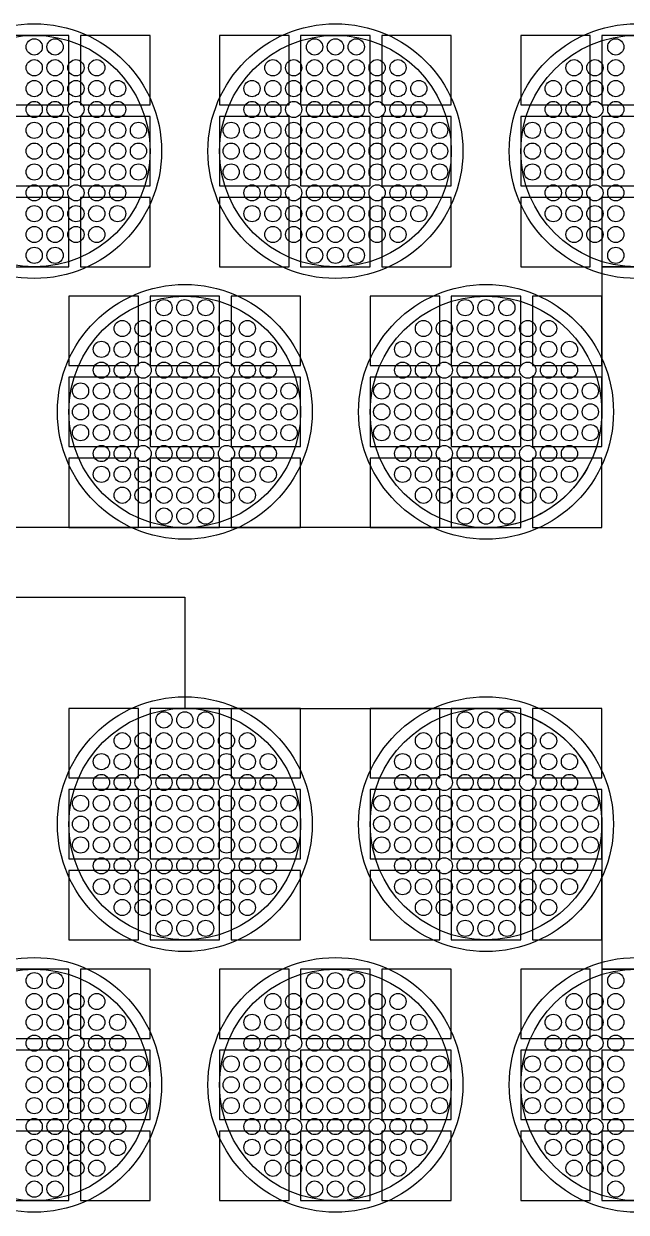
# Model space of a CAD drawing. Extents: x -49 to 54, y -38 to 38.
# Drawn here: x -36.07 to -33.47, y 5.29 to 10.42 of the extents above; entities that cross this region are included whole.
import ezdxf

# ---------------------------------------------------------------- set-up
doc = ezdxf.new("R2010")
doc.units = 0
for name, color, linetype in [('BACK_LAYER', 5, 'CONTINUOUS'), ('COND_LAYER_LOWER_ELECTRODE', 6, 'CONTINUOUS'), ('CONDUCTIVE_LAYER_BACK_LAYER', 2, 'CONTINUOUS'), ('EMITTER', 3, 'CONTINUOUS'), ('LOWER_ELECTRODE', 1, 'CONTINUOUS')]:
    doc.layers.add(name, color=color, linetype=linetype)

msp = doc.modelspace()

# ---------------------------------------------------------------- linework, layer by layer
at = {"layer": 'BACK_LAYER'}
for points in [[(-36.1721, 10.0707), (-35.8721, 10.0707), (-35.8721, 10.3707), (-36.1721, 10.3707)], [(-35.8221, 10.0707), (-35.5221, 10.0707), (-35.5221, 10.3707), (-35.8221, 10.3707)], [(-35.2221, 10.0707), (-34.9221, 10.0707), (-34.9221, 10.3707), (-35.2221, 10.3707)], [(-34.8721, 10.0707), (-34.5721, 10.0707), (-34.5721, 10.3707), (-34.8721, 10.3707)], [(-34.5221, 10.0707), (-34.2221, 10.0707), (-34.2221, 10.3707), (-34.5221, 10.3707)], [(-33.9221, 10.0707), (-33.6221, 10.0707), (-33.6221, 10.3707), (-33.9221, 10.3707)], [(-33.5721, 10.0707), (-33.2721, 10.0707), (-33.2721, 10.3707), (-33.5721, 10.3707)], [(-36.1721, 9.7207), (-35.8721, 9.7207), (-35.8721, 10.0207), (-36.1721, 10.0207)], [(-35.8221, 9.7207), (-35.5221, 9.7207), (-35.5221, 10.0207), (-35.8221, 10.0207)], [(-35.2221, 9.7207), (-34.9221, 9.7207), (-34.9221, 10.0207), (-35.2221, 10.0207)], [(-34.8721, 9.7207), (-34.5721, 9.7207), (-34.5721, 10.0207), (-34.8721, 10.0207)], [(-34.5221, 9.7207), (-34.2221, 9.7207), (-34.2221, 10.0207), (-34.5221, 10.0207)], [(-33.9221, 9.7207), (-33.6221, 9.7207), (-33.6221, 10.0207), (-33.9221, 10.0207)], [(-33.5721, 9.7207), (-33.2721, 9.7207), (-33.2721, 10.0207), (-33.5721, 10.0207)], [(-36.1721, 9.3707), (-35.8721, 9.3707), (-35.8721, 9.6707), (-36.1721, 9.6707)], [(-35.8221, 9.3707), (-35.5221, 9.3707), (-35.5221, 9.6707), (-35.8221, 9.6707)], [(-35.2221, 9.3707), (-34.9221, 9.3707), (-34.9221, 9.6707), (-35.2221, 9.6707)], [(-34.8721, 9.3707), (-34.5721, 9.3707), (-34.5721, 9.6707), (-34.8721, 9.6707)], [(-34.5221, 9.3707), (-34.2221, 9.3707), (-34.2221, 9.6707), (-34.5221, 9.6707)], [(-33.9221, 9.3707), (-33.6221, 9.3707), (-33.6221, 9.6707), (-33.9221, 9.6707)], [(-33.5721, 9.3707), (-33.2721, 9.3707), (-33.2721, 9.6707), (-33.5721, 9.6707)], [(-35.8721, 8.9448), (-35.5721, 8.9448), (-35.5721, 9.2448), (-35.8721, 9.2448)], [(-35.5221, 8.9448), (-35.2221, 8.9448), (-35.2221, 9.2448), (-35.5221, 9.2448)], [(-35.1721, 8.9448), (-34.8721, 8.9448), (-34.8721, 9.2448), (-35.1721, 9.2448)], [(-34.5721, 8.9448), (-34.2721, 8.9448), (-34.2721, 9.2448), (-34.5721, 9.2448)], [(-34.2221, 8.9448), (-33.9221, 8.9448), (-33.9221, 9.2448), (-34.2221, 9.2448)], [(-33.8721, 8.9448), (-33.5721, 8.9448), (-33.5721, 9.2448), (-33.8721, 9.2448)], [(-35.8721, 8.5948), (-35.5721, 8.5948), (-35.5721, 8.8948), (-35.8721, 8.8948)], [(-35.5221, 8.5948), (-35.2221, 8.5948), (-35.2221, 8.8948), (-35.5221, 8.8948)], [(-35.1721, 8.5948), (-34.8721, 8.5948), (-34.8721, 8.8948), (-35.1721, 8.8948)], [(-34.5721, 8.5948), (-34.2721, 8.5948), (-34.2721, 8.8948), (-34.5721, 8.8948)], [(-34.2221, 8.5948), (-33.9221, 8.5948), (-33.9221, 8.8948), (-34.2221, 8.8948)], [(-33.8721, 8.5948), (-33.5721, 8.5948), (-33.5721, 8.8948), (-33.8721, 8.8948)], [(-35.8721, 8.2448), (-35.5721, 8.2448), (-35.5721, 8.5448), (-35.8721, 8.5448)], [(-35.5221, 8.2448), (-35.2221, 8.2448), (-35.2221, 8.5448), (-35.5221, 8.5448)], [(-35.1721, 8.2448), (-34.8721, 8.2448), (-34.8721, 8.5448), (-35.1721, 8.5448)], [(-34.5721, 8.2448), (-34.2721, 8.2448), (-34.2721, 8.5448), (-34.5721, 8.5448)], [(-34.2221, 8.2448), (-33.9221, 8.2448), (-33.9221, 8.5448), (-34.2221, 8.5448)], [(-33.8721, 8.2448), (-33.5721, 8.2448), (-33.5721, 8.5448), (-33.8721, 8.5448)], [(-35.8721, 7.1645), (-35.5721, 7.1645), (-35.5721, 7.4645), (-35.8721, 7.4645)], [(-35.5221, 7.1645), (-35.2221, 7.1645), (-35.2221, 7.4645), (-35.5221, 7.4645)], [(-35.1721, 7.1645), (-34.8721, 7.1645), (-34.8721, 7.4645), (-35.1721, 7.4645)], [(-34.5721, 7.1645), (-34.2721, 7.1645), (-34.2721, 7.4645), (-34.5721, 7.4645)], [(-34.2221, 7.1645), (-33.9221, 7.1645), (-33.9221, 7.4645), (-34.2221, 7.4645)], [(-33.8721, 7.1645), (-33.5721, 7.1645), (-33.5721, 7.4645), (-33.8721, 7.4645)], [(-35.8721, 6.8145), (-35.5721, 6.8145), (-35.5721, 7.1145), (-35.8721, 7.1145)], [(-35.5221, 6.8145), (-35.2221, 6.8145), (-35.2221, 7.1145), (-35.5221, 7.1145)], [(-35.1721, 6.8145), (-34.8721, 6.8145), (-34.8721, 7.1145), (-35.1721, 7.1145)], [(-34.5721, 6.8145), (-34.2721, 6.8145), (-34.2721, 7.1145), (-34.5721, 7.1145)], [(-34.2221, 6.8145), (-33.9221, 6.8145), (-33.9221, 7.1145), (-34.2221, 7.1145)], [(-33.8721, 6.8145), (-33.5721, 6.8145), (-33.5721, 7.1145), (-33.8721, 7.1145)], [(-35.8721, 6.4645), (-35.5721, 6.4645), (-35.5721, 6.7645), (-35.8721, 6.7645)], [(-35.5221, 6.4645), (-35.2221, 6.4645), (-35.2221, 6.7645), (-35.5221, 6.7645)], [(-35.1721, 6.4645), (-34.8721, 6.4645), (-34.8721, 6.7645), (-35.1721, 6.7645)], [(-34.5721, 6.4645), (-34.2721, 6.4645), (-34.2721, 6.7645), (-34.5721, 6.7645)], [(-34.2221, 6.4645), (-33.9221, 6.4645), (-33.9221, 6.7645), (-34.2221, 6.7645)], [(-33.8721, 6.4645), (-33.5721, 6.4645), (-33.5721, 6.7645), (-33.8721, 6.7645)], [(-36.1721, 6.0386), (-35.8721, 6.0386), (-35.8721, 6.3386), (-36.1721, 6.3386)], [(-35.8221, 6.0386), (-35.5221, 6.0386), (-35.5221, 6.3386), (-35.8221, 6.3386)], [(-35.2221, 6.0386), (-34.9221, 6.0386), (-34.9221, 6.3386), (-35.2221, 6.3386)], [(-34.8721, 6.0386), (-34.5721, 6.0386), (-34.5721, 6.3386), (-34.8721, 6.3386)], [(-34.5221, 6.0386), (-34.2221, 6.0386), (-34.2221, 6.3386), (-34.5221, 6.3386)], [(-33.9221, 6.0386), (-33.6221, 6.0386), (-33.6221, 6.3386), (-33.9221, 6.3386)], [(-33.5721, 6.0386), (-33.2721, 6.0386), (-33.2721, 6.3386), (-33.5721, 6.3386)], [(-36.1721, 5.6886), (-35.8721, 5.6886), (-35.8721, 5.9886), (-36.1721, 5.9886)], [(-35.8221, 5.6886), (-35.5221, 5.6886), (-35.5221, 5.9886), (-35.8221, 5.9886)], [(-35.2221, 5.6886), (-34.9221, 5.6886), (-34.9221, 5.9886), (-35.2221, 5.9886)], [(-34.8721, 5.6886), (-34.5721, 5.6886), (-34.5721, 5.9886), (-34.8721, 5.9886)], [(-34.5221, 5.6886), (-34.2221, 5.6886), (-34.2221, 5.9886), (-34.5221, 5.9886)], [(-33.9221, 5.6886), (-33.6221, 5.6886), (-33.6221, 5.9886), (-33.9221, 5.9886)], [(-33.5721, 5.6886), (-33.2721, 5.6886), (-33.2721, 5.9886), (-33.5721, 5.9886)], [(-36.1721, 5.3386), (-35.8721, 5.3386), (-35.8721, 5.6386), (-36.1721, 5.6386)], [(-35.8221, 5.3386), (-35.5221, 5.3386), (-35.5221, 5.6386), (-35.8221, 5.6386)], [(-35.2221, 5.3386), (-34.9221, 5.3386), (-34.9221, 5.6386), (-35.2221, 5.6386)], [(-34.8721, 5.3386), (-34.5721, 5.3386), (-34.5721, 5.6386), (-34.8721, 5.6386)], [(-34.5221, 5.3386), (-34.2221, 5.3386), (-34.2221, 5.6386), (-34.5221, 5.6386)], [(-33.9221, 5.3386), (-33.6221, 5.3386), (-33.6221, 5.6386), (-33.9221, 5.6386)], [(-33.5721, 5.3386), (-33.2721, 5.3386), (-33.2721, 5.6386), (-33.5721, 5.6386)]]:
    msp.add_lwpolyline(points, close=True, dxfattribs=at)
at = {"layer": 'COND_LAYER_LOWER_ELECTRODE'}
for centre in [(-36.0221, 9.8707), (-34.7221, 9.8707), (-33.4221, 9.8707), (-35.3721, 8.7448), (-34.0721, 8.7448), (-35.3721, 6.9645), (-34.0721, 6.9645), (-36.0221, 5.8386), (-34.7221, 5.8386), (-33.4221, 5.8386)]:
    msp.add_circle(centre, 0.55, dxfattribs=at)
at = {"layer": 'CONDUCTIVE_LAYER_BACK_LAYER'}
for points in [[(-33.4121, 9.3708), (-33.5721, 9.3708), (-33.5721, 8.7448), (-33.5725, 8.725), (-33.5737, 8.7051), (-33.5756, 8.6853), (-33.5784, 8.6656), (-33.5819, 8.6461), (-33.5862, 8.6267), (-33.5913, 8.6074), (-33.5972, 8.5884), (-33.6038, 8.5697), (-33.6111, 8.5512), (-33.6192, 8.533), (-33.6279, 8.5152), (-33.6374, 8.4977), (-33.6476, 8.4806), (-33.6584, 8.464), (-33.6699, 8.4477), (-33.6821, 8.432), (-33.6948, 8.4167), (-33.7081, 8.402), (-33.7221, 8.3878), (-33.7365, 8.3742), (-33.7515, 8.3611), (-33.767, 8.3487), (-33.783, 8.3369), (-33.7995, 8.3257), (-33.8164, 8.3152), (-33.8336, 8.3054), (-33.8513, 8.2962), (-33.8693, 8.2878), (-33.8876, 8.2801), (-33.9063, 8.2731), (-33.9252, 8.2669), (-33.9443, 8.2614), (-33.9636, 8.2568), (-33.9831, 8.2528), (-34.0027, 8.2497), (-34.0225, 8.2473), (-34.0423, 8.2457), (-34.0621, 8.2449), (-36.682, 8.2449)], [(-37.129, 7.9448), (-35.3721, 7.9448), (-35.3721, 7.4644), (-34.0621, 7.4644), (-34.0423, 7.4636), (-34.0225, 7.462), (-34.0027, 7.4596), (-33.9831, 7.4565), (-33.9636, 7.4525), (-33.9443, 7.4478), (-33.9252, 7.4424), (-33.9063, 7.4362), (-33.8876, 7.4292), (-33.8693, 7.4215), (-33.8513, 7.4131), (-33.8336, 7.4039), (-33.8164, 7.3941), (-33.7995, 7.3836), (-33.783, 7.3724), (-33.767, 7.3606), (-33.7515, 7.3482), (-33.7365, 7.3351), (-33.7221, 7.3215), (-33.7081, 7.3073), (-33.6948, 7.2926), (-33.6821, 7.2773), (-33.6699, 7.2616), (-33.6584, 7.2453), (-33.6476, 7.2287), (-33.6374, 7.2116), (-33.6279, 7.1941), (-33.6192, 7.1763), (-33.6111, 7.1581), (-33.6038, 7.1396), (-33.5972, 7.1209), (-33.5913, 7.1018), (-33.5862, 7.0826), (-33.5819, 7.0632), (-33.5784, 7.0437), (-33.5756, 7.024), (-33.5737, 7.0042), (-33.5725, 6.9843), (-33.5721, 6.9645), (-33.5721, 6.3385), (-33.4121, 6.3385)]]:
    msp.add_lwpolyline(points, dxfattribs=at)
at = {"layer": 'EMITTER'}
for centre in [(-36.0221, 9.8707), (-34.7221, 9.8707), (-33.4221, 9.8707), (-35.3721, 8.7448), (-34.0721, 8.7448), (-35.3721, 6.9645), (-34.0721, 6.9645), (-36.0221, 5.8386), (-34.7221, 5.8386), (-33.4221, 5.8386)]:
    msp.add_circle(centre, 0.5, dxfattribs=at)
at = {"layer": 'LOWER_ELECTRODE'}
for centre in [(-36.0221, 10.3207), (-35.9321, 10.3207), (-34.8121, 10.3207), (-34.7221, 10.3207), (-34.6321, 10.3207), (-33.5121, 10.3207), (-36.0221, 10.2307), (-35.9321, 10.2307), (-35.8421, 10.2307), (-35.7521, 10.2307), (-34.9921, 10.2307), (-34.9021, 10.2307), (-34.8121, 10.2307), (-34.7221, 10.2307), (-34.6321, 10.2307), (-34.5421, 10.2307), (-34.4521, 10.2307), (-33.6921, 10.2307), (-33.6021, 10.2307), (-33.5121, 10.2307), (-36.0221, 10.1407), (-35.9321, 10.1407), (-35.8421, 10.1407), (-35.7521, 10.1407), (-35.6621, 10.1407), (-35.0821, 10.1407), (-34.9921, 10.1407), (-34.9021, 10.1407), (-34.8121, 10.1407), (-34.7221, 10.1407), (-34.6321, 10.1407), (-34.5421, 10.1407), (-34.4521, 10.1407), (-34.3621, 10.1407), (-33.7821, 10.1407), (-33.6921, 10.1407), (-33.6021, 10.1407), (-33.5121, 10.1407), (-36.0221, 10.0507), (-35.9321, 10.0507), (-35.8421, 10.0507), (-35.7521, 10.0507), (-35.6621, 10.0507), (-35.0821, 10.0507), (-34.9921, 10.0507), (-34.9021, 10.0507), (-34.8121, 10.0507), (-34.7221, 10.0507), (-34.6321, 10.0507), (-34.5421, 10.0507), (-34.4521, 10.0507), (-34.3621, 10.0507), (-33.7821, 10.0507), (-33.6921, 10.0507), (-33.6021, 10.0507), (-33.5121, 10.0507), (-36.0221, 9.9607), (-35.9321, 9.9607), (-35.8421, 9.9607), (-35.7521, 9.9607), (-35.6621, 9.9607), (-35.5721, 9.9607), (-35.1721, 9.9607), (-35.0821, 9.9607), (-34.9921, 9.9607), (-34.9021, 9.9607), (-34.8121, 9.9607), (-34.7221, 9.9607), (-34.6321, 9.9607), (-34.5421, 9.9607), (-34.4521, 9.9607), (-34.3621, 9.9607), (-34.2721, 9.9607), (-33.8721, 9.9607), (-33.7821, 9.9607), (-33.6921, 9.9607), (-33.6021, 9.9607), (-33.5121, 9.9607), (-36.0221, 9.8707), (-35.9321, 9.8707), (-35.8421, 9.8707), (-35.7521, 9.8707), (-35.6621, 9.8707), (-35.5721, 9.8707), (-35.1721, 9.8707), (-35.0821, 9.8707), (-34.9921, 9.8707), (-34.9021, 9.8707), (-34.8121, 9.8707), (-34.7221, 9.8707), (-34.6321, 9.8707), (-34.5421, 9.8707), (-34.4521, 9.8707), (-34.3621, 9.8707), (-34.2721, 9.8707), (-33.8721, 9.8707), (-33.7821, 9.8707), (-33.6921, 9.8707), (-33.6021, 9.8707), (-33.5121, 9.8707), (-36.0221, 9.7807), (-35.9321, 9.7807), (-35.8421, 9.7807), (-35.7521, 9.7807), (-35.6621, 9.7807), (-35.5721, 9.7807), (-35.1721, 9.7807), (-35.0821, 9.7807), (-34.9921, 9.7807), (-34.9021, 9.7807), (-34.8121, 9.7807), (-34.7221, 9.7807), (-34.6321, 9.7807), (-34.5421, 9.7807), (-34.4521, 9.7807), (-34.3621, 9.7807), (-34.2721, 9.7807), (-33.8721, 9.7807), (-33.7821, 9.7807), (-33.6921, 9.7807), (-33.6021, 9.7807), (-33.5121, 9.7807), (-36.0221, 9.6907), (-35.9321, 9.6907), (-35.8421, 9.6907), (-35.7521, 9.6907), (-35.6621, 9.6907), (-35.0821, 9.6907), (-34.9921, 9.6907), (-34.9021, 9.6907), (-34.8121, 9.6907), (-34.7221, 9.6907), (-34.6321, 9.6907), (-34.5421, 9.6907), (-34.4521, 9.6907), (-34.3621, 9.6907), (-33.7821, 9.6907), (-33.6921, 9.6907), (-33.6021, 9.6907), (-33.5121, 9.6907), (-36.0221, 9.6007), (-35.9321, 9.6007), (-35.8421, 9.6007), (-35.7521, 9.6007), (-35.6621, 9.6007), (-35.0821, 9.6007), (-34.9921, 9.6007), (-34.9021, 9.6007), (-34.8121, 9.6007), (-34.7221, 9.6007), (-34.6321, 9.6007), (-34.5421, 9.6007), (-34.4521, 9.6007), (-34.3621, 9.6007), (-33.7821, 9.6007), (-33.6921, 9.6007), (-33.6021, 9.6007), (-33.5121, 9.6007), (-36.0221, 9.5107), (-35.9321, 9.5107), (-35.8421, 9.5107), (-35.7521, 9.5107), (-34.9921, 9.5107), (-34.9021, 9.5107), (-34.8121, 9.5107), (-34.7221, 9.5107), (-34.6321, 9.5107), (-34.5421, 9.5107), (-34.4521, 9.5107), (-33.6921, 9.5107), (-33.6021, 9.5107), (-33.5121, 9.5107), (-36.0221, 9.4207), (-35.9321, 9.4207), (-34.8121, 9.4207), (-34.7221, 9.4207), (-34.6321, 9.4207), (-33.5121, 9.4207), (-35.4621, 9.1948), (-35.3721, 9.1948), (-35.2821, 9.1948), (-34.1621, 9.1948), (-34.0721, 9.1948), (-33.9821, 9.1948), (-35.6421, 9.1048), (-35.5521, 9.1048), (-35.4621, 9.1048), (-35.3721, 9.1048), (-35.2821, 9.1048), (-35.1921, 9.1048), (-35.1021, 9.1048), (-34.3421, 9.1048), (-34.2521, 9.1048), (-34.1621, 9.1048), (-34.0721, 9.1048), (-33.9821, 9.1048), (-33.8921, 9.1048), (-33.8021, 9.1048), (-35.7321, 9.0148), (-35.6421, 9.0148), (-35.5521, 9.0148), (-35.4621, 9.0148), (-35.3721, 9.0148), (-35.2821, 9.0148), (-35.1921, 9.0148), (-35.1021, 9.0148), (-35.0121, 9.0148), (-34.4321, 9.0148), (-34.3421, 9.0148), (-34.2521, 9.0148), (-34.1621, 9.0148), (-34.0721, 9.0148), (-33.9821, 9.0148), (-33.8921, 9.0148), (-33.8021, 9.0148), (-33.7121, 9.0148), (-35.7321, 8.9248), (-35.6421, 8.9248), (-35.5521, 8.9248), (-35.4621, 8.9248), (-35.3721, 8.9248), (-35.2821, 8.9248), (-35.1921, 8.9248), (-35.1021, 8.9248), (-35.0121, 8.9248), (-34.4321, 8.9248), (-34.3421, 8.9248), (-34.2521, 8.9248), (-34.1621, 8.9248), (-34.0721, 8.9248), (-33.9821, 8.9248), (-33.8921, 8.9248), (-33.8021, 8.9248), (-33.7121, 8.9248), (-35.8221, 8.8348), (-35.7321, 8.8348), (-35.6421, 8.8348), (-35.5521, 8.8348), (-35.4621, 8.8348), (-35.3721, 8.8348), (-35.2821, 8.8348), (-35.1921, 8.8348), (-35.1021, 8.8348), (-35.0121, 8.8348), (-34.9221, 8.8348), (-34.5221, 8.8348), (-34.4321, 8.8348), (-34.3421, 8.8348), (-34.2521, 8.8348), (-34.1621, 8.8348), (-34.0721, 8.8348), (-33.9821, 8.8348), (-33.8921, 8.8348), (-33.8021, 8.8348), (-33.7121, 8.8348), (-33.6221, 8.8348), (-35.8221, 8.7448), (-35.7321, 8.7448), (-35.6421, 8.7448), (-35.5521, 8.7448), (-35.4621, 8.7448), (-35.3721, 8.7448), (-35.2821, 8.7448), (-35.1921, 8.7448), (-35.1021, 8.7448), (-35.0121, 8.7448), (-34.9221, 8.7448), (-34.5221, 8.7448), (-34.4321, 8.7448), (-34.3421, 8.7448), (-34.2521, 8.7448), (-34.1621, 8.7448), (-34.0721, 8.7448), (-33.9821, 8.7448), (-33.8921, 8.7448), (-33.8021, 8.7448), (-33.7121, 8.7448), (-33.6221, 8.7448), (-35.8221, 8.6548), (-35.7321, 8.6548), (-35.6421, 8.6548), (-35.5521, 8.6548), (-35.4621, 8.6548), (-35.3721, 8.6548), (-35.2821, 8.6548), (-35.1921, 8.6548), (-35.1021, 8.6548), (-35.0121, 8.6548), (-34.9221, 8.6548), (-34.5221, 8.6548), (-34.4321, 8.6548), (-34.3421, 8.6548), (-34.2521, 8.6548), (-34.1621, 8.6548), (-34.0721, 8.6548), (-33.9821, 8.6548), (-33.8921, 8.6548), (-33.8021, 8.6548), (-33.7121, 8.6548), (-33.6221, 8.6548), (-35.7321, 8.5648), (-35.6421, 8.5648), (-35.5521, 8.5648), (-35.4621, 8.5648), (-35.3721, 8.5648), (-35.2821, 8.5648), (-35.1921, 8.5648), (-35.1021, 8.5648), (-35.0121, 8.5648), (-34.4321, 8.5648), (-34.3421, 8.5648), (-34.2521, 8.5648), (-34.1621, 8.5648), (-34.0721, 8.5648), (-33.9821, 8.5648), (-33.8921, 8.5648), (-33.8021, 8.5648), (-33.7121, 8.5648), (-35.7321, 8.4748), (-35.6421, 8.4748), (-35.5521, 8.4748), (-35.4621, 8.4748), (-35.3721, 8.4748), (-35.2821, 8.4748), (-35.1921, 8.4748), (-35.1021, 8.4748), (-35.0121, 8.4748), (-34.4321, 8.4748), (-34.3421, 8.4748), (-34.2521, 8.4748), (-34.1621, 8.4748), (-34.0721, 8.4748), (-33.9821, 8.4748), (-33.8921, 8.4748), (-33.8021, 8.4748), (-33.7121, 8.4748), (-35.6421, 8.3848), (-35.5521, 8.3848), (-35.4621, 8.3848), (-35.3721, 8.3848), (-35.2821, 8.3848), (-35.1921, 8.3848), (-35.1021, 8.3848), (-34.3421, 8.3848), (-34.2521, 8.3848), (-34.1621, 8.3848), (-34.0721, 8.3848), (-33.9821, 8.3848), (-33.8921, 8.3848), (-33.8021, 8.3848), (-35.4621, 8.2948), (-35.3721, 8.2948), (-35.2821, 8.2948), (-34.1621, 8.2948), (-34.0721, 8.2948), (-33.9821, 8.2948), (-35.4621, 7.4145), (-35.3721, 7.4145), (-35.2821, 7.4145), (-34.1621, 7.4145), (-34.0721, 7.4145), (-33.9821, 7.4145), (-35.6421, 7.3245), (-35.5521, 7.3245), (-35.4621, 7.3245), (-35.3721, 7.3245), (-35.2821, 7.3245), (-35.1921, 7.3245), (-35.1021, 7.3245), (-34.3421, 7.3245), (-34.2521, 7.3245), (-34.1621, 7.3245), (-34.0721, 7.3245), (-33.9821, 7.3245), (-33.8921, 7.3245), (-33.8021, 7.3245), (-35.7321, 7.2345), (-35.6421, 7.2345), (-35.5521, 7.2345), (-35.4621, 7.2345), (-35.3721, 7.2345), (-35.2821, 7.2345), (-35.1921, 7.2345), (-35.1021, 7.2345), (-35.0121, 7.2345), (-34.4321, 7.2345), (-34.3421, 7.2345), (-34.2521, 7.2345), (-34.1621, 7.2345), (-34.0721, 7.2345), (-33.9821, 7.2345), (-33.8921, 7.2345), (-33.8021, 7.2345), (-33.7121, 7.2345), (-35.7321, 7.1445), (-35.6421, 7.1445), (-35.5521, 7.1445), (-35.4621, 7.1445), (-35.3721, 7.1445), (-35.2821, 7.1445), (-35.1921, 7.1445), (-35.1021, 7.1445), (-35.0121, 7.1445), (-34.4321, 7.1445), (-34.3421, 7.1445), (-34.2521, 7.1445), (-34.1621, 7.1445), (-34.0721, 7.1445), (-33.9821, 7.1445), (-33.8921, 7.1445), (-33.8021, 7.1445), (-33.7121, 7.1445), (-35.8221, 7.0545), (-35.7321, 7.0545), (-35.6421, 7.0545), (-35.5521, 7.0545), (-35.4621, 7.0545), (-35.3721, 7.0545), (-35.2821, 7.0545), (-35.1921, 7.0545), (-35.1021, 7.0545), (-35.0121, 7.0545), (-34.9221, 7.0545), (-34.5221, 7.0545), (-34.4321, 7.0545), (-34.3421, 7.0545), (-34.2521, 7.0545), (-34.1621, 7.0545), (-34.0721, 7.0545), (-33.9821, 7.0545), (-33.8921, 7.0545), (-33.8021, 7.0545), (-33.7121, 7.0545), (-33.6221, 7.0545), (-35.8221, 6.9645), (-35.7321, 6.9645), (-35.6421, 6.9645), (-35.5521, 6.9645), (-35.4621, 6.9645), (-35.3721, 6.9645), (-35.2821, 6.9645), (-35.1921, 6.9645), (-35.1021, 6.9645), (-35.0121, 6.9645), (-34.9221, 6.9645), (-34.5221, 6.9645), (-34.4321, 6.9645), (-34.3421, 6.9645), (-34.2521, 6.9645), (-34.1621, 6.9645), (-34.0721, 6.9645), (-33.9821, 6.9645), (-33.8921, 6.9645), (-33.8021, 6.9645), (-33.7121, 6.9645), (-33.6221, 6.9645), (-35.8221, 6.8745), (-35.7321, 6.8745), (-35.6421, 6.8745), (-35.5521, 6.8745), (-35.4621, 6.8745), (-35.3721, 6.8745), (-35.2821, 6.8745), (-35.1921, 6.8745), (-35.1021, 6.8745), (-35.0121, 6.8745), (-34.9221, 6.8745), (-34.5221, 6.8745), (-34.4321, 6.8745), (-34.3421, 6.8745), (-34.2521, 6.8745), (-34.1621, 6.8745), (-34.0721, 6.8745), (-33.9821, 6.8745), (-33.8921, 6.8745), (-33.8021, 6.8745), (-33.7121, 6.8745), (-33.6221, 6.8745), (-35.7321, 6.7845), (-35.6421, 6.7845), (-35.5521, 6.7845), (-35.4621, 6.7845), (-35.3721, 6.7845), (-35.2821, 6.7845), (-35.1921, 6.7845), (-35.1021, 6.7845), (-35.0121, 6.7845), (-34.4321, 6.7845), (-34.3421, 6.7845), (-34.2521, 6.7845), (-34.1621, 6.7845), (-34.0721, 6.7845), (-33.9821, 6.7845), (-33.8921, 6.7845), (-33.8021, 6.7845), (-33.7121, 6.7845), (-35.7321, 6.6945), (-35.6421, 6.6945), (-35.5521, 6.6945), (-35.4621, 6.6945), (-35.3721, 6.6945), (-35.2821, 6.6945), (-35.1921, 6.6945), (-35.1021, 6.6945), (-35.0121, 6.6945), (-34.4321, 6.6945), (-34.3421, 6.6945), (-34.2521, 6.6945), (-34.1621, 6.6945), (-34.0721, 6.6945), (-33.9821, 6.6945), (-33.8921, 6.6945), (-33.8021, 6.6945), (-33.7121, 6.6945), (-35.6421, 6.6045), (-35.5521, 6.6045), (-35.4621, 6.6045), (-35.3721, 6.6045), (-35.2821, 6.6045), (-35.1921, 6.6045), (-35.1021, 6.6045), (-34.3421, 6.6045), (-34.2521, 6.6045), (-34.1621, 6.6045), (-34.0721, 6.6045), (-33.9821, 6.6045), (-33.8921, 6.6045), (-33.8021, 6.6045), (-35.4621, 6.5145), (-35.3721, 6.5145), (-35.2821, 6.5145), (-34.1621, 6.5145), (-34.0721, 6.5145), (-33.9821, 6.5145), (-36.0221, 6.2886), (-35.9321, 6.2886), (-34.8121, 6.2886), (-34.7221, 6.2886), (-34.6321, 6.2886), (-33.5121, 6.2886), (-36.0221, 6.1986), (-35.9321, 6.1986), (-35.8421, 6.1986), (-35.7521, 6.1986), (-34.9921, 6.1986), (-34.9021, 6.1986), (-34.8121, 6.1986), (-34.7221, 6.1986), (-34.6321, 6.1986), (-34.5421, 6.1986), (-34.4521, 6.1986), (-33.6921, 6.1986), (-33.6021, 6.1986), (-33.5121, 6.1986), (-36.0221, 6.1086), (-35.9321, 6.1086), (-35.8421, 6.1086), (-35.7521, 6.1086), (-35.6621, 6.1086), (-35.0821, 6.1086), (-34.9921, 6.1086), (-34.9021, 6.1086), (-34.8121, 6.1086), (-34.7221, 6.1086), (-34.6321, 6.1086), (-34.5421, 6.1086), (-34.4521, 6.1086), (-34.3621, 6.1086), (-33.7821, 6.1086), (-33.6921, 6.1086), (-33.6021, 6.1086), (-33.5121, 6.1086), (-36.0221, 6.0186), (-35.9321, 6.0186), (-35.8421, 6.0186), (-35.7521, 6.0186), (-35.6621, 6.0186), (-35.0821, 6.0186), (-34.9921, 6.0186), (-34.9021, 6.0186), (-34.8121, 6.0186), (-34.7221, 6.0186), (-34.6321, 6.0186), (-34.5421, 6.0186), (-34.4521, 6.0186), (-34.3621, 6.0186), (-33.7821, 6.0186), (-33.6921, 6.0186), (-33.6021, 6.0186), (-33.5121, 6.0186), (-36.0221, 5.9286), (-35.9321, 5.9286), (-35.8421, 5.9286), (-35.7521, 5.9286), (-35.6621, 5.9286), (-35.5721, 5.9286), (-35.1721, 5.9286), (-35.0821, 5.9286), (-34.9921, 5.9286), (-34.9021, 5.9286), (-34.8121, 5.9286), (-34.7221, 5.9286), (-34.6321, 5.9286), (-34.5421, 5.9286), (-34.4521, 5.9286), (-34.3621, 5.9286), (-34.2721, 5.9286), (-33.8721, 5.9286), (-33.7821, 5.9286), (-33.6921, 5.9286), (-33.6021, 5.9286), (-33.5121, 5.9286), (-36.0221, 5.8386), (-35.9321, 5.8386), (-35.8421, 5.8386), (-35.7521, 5.8386), (-35.6621, 5.8386), (-35.5721, 5.8386), (-35.1721, 5.8386), (-35.0821, 5.8386), (-34.9921, 5.8386), (-34.9021, 5.8386), (-34.8121, 5.8386), (-34.7221, 5.8386), (-34.6321, 5.8386), (-34.5421, 5.8386), (-34.4521, 5.8386), (-34.3621, 5.8386), (-34.2721, 5.8386), (-33.8721, 5.8386), (-33.7821, 5.8386), (-33.6921, 5.8386), (-33.6021, 5.8386), (-33.5121, 5.8386), (-36.0221, 5.7486), (-35.9321, 5.7486), (-35.8421, 5.7486), (-35.7521, 5.7486), (-35.6621, 5.7486), (-35.5721, 5.7486), (-35.1721, 5.7486), (-35.0821, 5.7486), (-34.9921, 5.7486), (-34.9021, 5.7486), (-34.8121, 5.7486), (-34.7221, 5.7486), (-34.6321, 5.7486), (-34.5421, 5.7486), (-34.4521, 5.7486), (-34.3621, 5.7486), (-34.2721, 5.7486), (-33.8721, 5.7486), (-33.7821, 5.7486), (-33.6921, 5.7486), (-33.6021, 5.7486), (-33.5121, 5.7486), (-36.0221, 5.6586), (-35.9321, 5.6586), (-35.8421, 5.6586), (-35.7521, 5.6586), (-35.6621, 5.6586), (-35.0821, 5.6586), (-34.9921, 5.6586), (-34.9021, 5.6586), (-34.8121, 5.6586), (-34.7221, 5.6586), (-34.6321, 5.6586), (-34.5421, 5.6586), (-34.4521, 5.6586), (-34.3621, 5.6586), (-33.7821, 5.6586), (-33.6921, 5.6586), (-33.6021, 5.6586), (-33.5121, 5.6586), (-36.0221, 5.5686), (-35.9321, 5.5686), (-35.8421, 5.5686), (-35.7521, 5.5686), (-35.6621, 5.5686), (-35.0821, 5.5686), (-34.9921, 5.5686), (-34.9021, 5.5686), (-34.8121, 5.5686), (-34.7221, 5.5686), (-34.6321, 5.5686), (-34.5421, 5.5686), (-34.4521, 5.5686), (-34.3621, 5.5686), (-33.7821, 5.5686), (-33.6921, 5.5686), (-33.6021, 5.5686), (-33.5121, 5.5686), (-36.0221, 5.4786), (-35.9321, 5.4786), (-35.8421, 5.4786), (-35.7521, 5.4786), (-34.9921, 5.4786), (-34.9021, 5.4786), (-34.8121, 5.4786), (-34.7221, 5.4786), (-34.6321, 5.4786), (-34.5421, 5.4786), (-34.4521, 5.4786), (-33.6921, 5.4786), (-33.6021, 5.4786), (-33.5121, 5.4786), (-36.0221, 5.3886), (-35.9321, 5.3886), (-34.8121, 5.3886), (-34.7221, 5.3886), (-34.6321, 5.3886), (-33.5121, 5.3886)]:
    msp.add_circle(centre, 0.035, dxfattribs=at)

doc.saveas('drawing.dxf')
